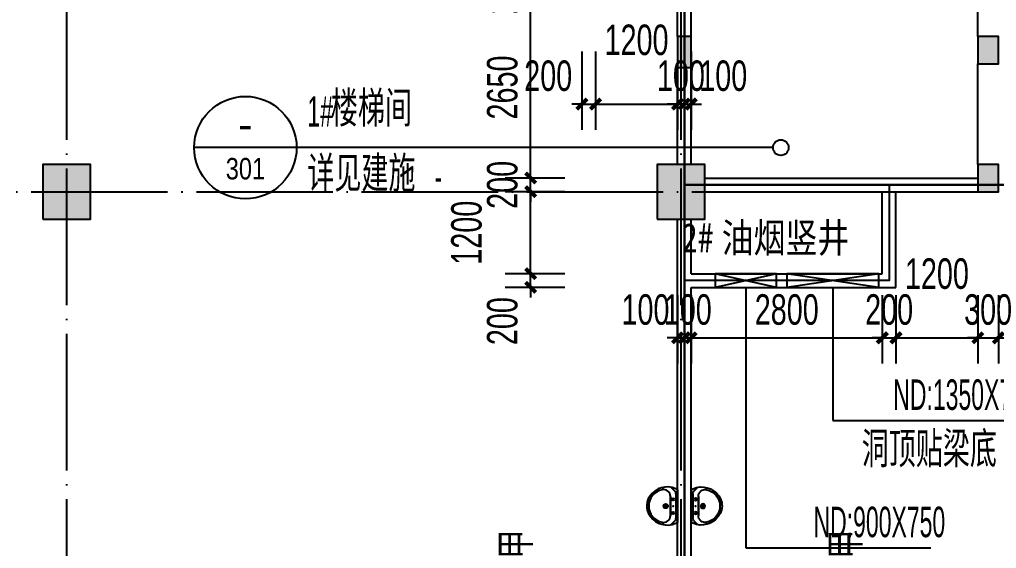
# Model space of a CAD drawing. Extents: x -409435 to 356702, y -107829 to 330904.
# Drawn here: x 13711 to 28022, y 2479 to 10220 of the extents above; entities that cross this region are included whole.
import ezdxf
from ezdxf.enums import TextEntityAlignment as Align
from ezdxf.xclip import XClip

# ---------------------------------------------------------------- set-up
doc = ezdxf.new("R2010")
doc.units = 0
doc.header["$LTSCALE"] = 1000
doc.header["$MEASUREMENT"] = 0
doc.header["$XCLIPFRAME"] = 0
doc.linetypes.add('104-14# 核心筒$0$DOTE', pattern=[2.42, 2, -0.2, 0.02, -0.2])
for name, color, linetype in [('01-标注_尺寸', 124, 'Continuous'), ('01-标注_符号', 200, 'Continuous'), ('02-TEXT_标注', 130, 'Continuous'), ('104-14# 核心筒$0$A_AXIS-轴线', 36, '104-14# 核心筒$0$DOTE'), ('104-14# 核心筒$0$A_STR-砌块墙', 121, 'Continuous'), ('104-14# 核心筒$0$A_STR-砼柱', 51, 'Continuous'), ('PUB_HATCH', 8, 'Continuous'), ('X-104 14#平面$0$02-TEXT_标注', 130, 'Continuous'), ('X-104 14#平面$0$05-填充_天正', 26, 'Continuous'), ('X-104 14#平面$0$A-I_卫-洁具', 241, 'Continuous'), ('X-104 14#平面$0$A-TECH_暖通', 6, 'Continuous'), ('X-104 14#平面$0$A_STR-砌块墙', 121, 'Continuous'), ('X-104 14#平面$0$DOOR_FIRE_TEXT', 7, 'Continuous'), ('建-标注-文本', 254, 'Continuous'), ('建-标注-索引', 75, 'Continuous')]:
    doc.layers.add(name, color=color, linetype=linetype)
doc.layers.add('X-104 14#平面$0$000套内', color=226, linetype='Continuous', lineweight=30, plot=False)
doc.styles.add('_TCH_DIM', font='ros.shx', dxfattribs={"width": 0.8, "height": 2, "bigfont": 'jd.shx'})
doc.styles.add('_TCH_DIM_T3', font='ros.shx', dxfattribs={"width": 0.705882, "bigfont": 'jd.shx'})
doc.styles.add('_TCH_LABEL', font='ros.shx', dxfattribs={"width": 0.8, "bigfont": 'jd.shx'})
doc.styles.add('X-104 14#平面$0$_TCH_WINDOW', font='STXIHEI_0.TTF', dxfattribs={"width": 0.75, "height": 3.5})
doc.styles.add('X-104 14#平面$0$Standard', font='STXIHEI_0.TTF', dxfattribs={"width": 0.8})
doc.dimstyles.new('_TCH_ARCH&&150', dxfattribs={"dimtxt": 446.25, "dimasz": 150, "dimexe": 375, "dimexo": 450, "dimgap": 189.375, "dimtad": 1, "dimdec": 0, "dimzin": 0, "dimdsep": 46, "dimtxsty": '_TCH_DIM_T3', "dimblk": 'ARCHTICK', "dimcen": 0.09, "dimclrt": 7, "dimazin": 2, "dimtfac": 1, "dimtdec": 0, "dimtix": 1, "dimtmove": 2, "dimatfit": 3, "dimfxl": 0, "dimtolj": 1, "dimtzin": 0, "dimarcsym": 0})

# ---------------------------------------------------------------- blocks, each defined once
blk = doc.blocks.new('_FZH')
blk.add_lwpolyline([(-0.5, -0.5), (0.5, -0.5), (0.5, 0.5), (-0.5, 0.5)], close=True)
at = {"layer": 'PUB_HATCH'}
blk.add_solid([(-0.5, -0.5), (0.5, -0.5), (-0.5, 0.5), (0.5, 0.5)], dxfattribs=at)
blk = doc.blocks.new('104-14# 核心筒')
at = {"layer": '104-14# 核心筒$0$A_AXIS-轴线'}
for p, q in [((14400, 54018.4), (14400, -8545.1)), ((23400, 54018.4), (23400, -8545.1)), ((-24839, 7700), (120259.9, 7700))]:
    blk.add_line(p, q, dxfattribs=at)
at = {"layer": '104-14# 核心筒$0$A_STR-砌块墙'}
for p, q in [((27750, 9970), (27750, 14430)), ((23550, 9970), (23550, 13550)), ((23350, 9970), (23350, 13450)), ((23350, 8100), (23350, 9520)), ((23550, 8100), (23550, 9520)), ((27750, 8100), (27750, 9570)), ((23750, 7900), (27750, 7900)), ((23750, 7700), (27750, 7700))]:
    blk.add_line(p, q, dxfattribs=at)
at = {"layer": '104-14# 核心筒$0$A_STR-砼柱'}
for p, xscale, yscale, zscale in [((23450, 9745), 200, 450, 450), ((27900, 9770), 300, 400, 400), ((14400, 7700), 700, 800, 800), ((23400, 7700), 700, 800, 800), ((27900, 7900), 300, 400, 400)]:
    blk.add_blockref('_FZH', p, dxfattribs=dict(at, xscale=xscale, yscale=yscale, zscale=zscale))
blk = doc.blocks.new('*U422')
blk.add_lwpolyline([(200, 0), (200, 900), (0, 900), (0, 0), (200, 0), (0, 900), (0, 0), (200, 900)])
blk = doc.blocks.new('*U432')
blk.add_lwpolyline([(200, 0), (200, 1350), (0, 1350), (0, 0), (200, 0), (0, 1350), (0, 0), (200, 1350)])
blk = doc.blocks.new('X-104 14#平面$0$sdfjladfiididid')
at = {"layer": 'X-104 14#平面$0$A-TECH_暖通', "rotation": 90}
for name, p in [('*U422', (24800, 6300)), ('*U432', (26300, 6300, 2600))]:
    blk.add_blockref(name, p, dxfattribs=at)
blk = doc.blocks.new('X-104 14#平面$0$$lvtry$00000178')
at = {"color": 0}
for p, q in [((-238, 0), (238, 0)), ((-214, -36), (-272, -91)), ((-180, -23), (180, -23)), ((-142, -105), (140, -105)), ((140, -105), (-142, -105)), ((216, -37), (268, -91))]:
    blk.add_line(p, q, dxfattribs=at)
blk.add_lwpolyline([(-104, -430, 0.224698), (110, -425, 0.348046), (269, -79), (239, 0), (-241, 0), (-271, -79, 0.356844)], format="xyb", close=True, dxfattribs=at)
for centre, radius in [((-100, -65), 16.3), ((1, -172), 31.6), ((100, -65), 16.3)]:
    blk.add_circle(centre, radius, dxfattribs=at)
at = {"color": 0, "lineweight": 13}
blk.add_circle((1, -172), 23, dxfattribs=at)
at = {"color": 0}
for centre, radius, start, end in [((-142, -205), 100, 90, 190.5602), ((-180, -73), 50, 90, 133.181), ((140, -205), 100, 349.4398, 90), ((180, -73), 50, 44.5607, 90), ((-1, -179), 243, 190.5602, 349.4398)]:
    blk.add_arc(centre, radius, start, end, dxfattribs=at)
for p in [(0, -65), (1, -172)]:
    blk.add_point(p, dxfattribs=at)
blk = doc.blocks.new('X-104 14#平面')
at = {"layer": 'X-104 14#平面$0$000套内'}
blk.add_lwpolyline([(23450, -2050), (-1173.2, -2050), (4884.7, 26450), (23400, 26450), (23400, 14750), (22050, 14750), (22050, 10650), (23450, 10650)], close=True, dxfattribs=at)
blk.add_lwpolyline([(23400, 26450), (50400, 26450), (50400, -2050), (23450, -2050), (23450, 7800), (32350, 7800), (32350, 7600), (41500, 7600), (41500, 16600), (38350, 16600), (38350, 19250), (30600, 19250), (30600, 26300)], dxfattribs=at)
at = {"layer": 'X-104 14#平面$0$05-填充_天正'}
blk.add_lwpolyline([(41400, -2050), (41400, 7600), (32350, 7600), (32350, 7800), (26450, 7800), (26450, 6400), (23450, 6400), (23450, -2050), (30600, -2050), (30600, -250), (32400, -250), (32400, -2050)], close=True, dxfattribs=at)
at = {"layer": 'X-104 14#平面$0$A_STR-砌块墙'}
for p, q in [((26350, 6500), (26350, 7700)), ((26350, 7700), (26550, 7700)), ((26550, 6300), (26550, 7700)), ((23350, 6400), (23350, 7300)), ((23350, 7300), (23550, 7300)), ((23550, 6500), (23550, 7300)), ((23550, 6500), (26350, 6500)), ((23350, 350), (23350, 6400)), ((23550, 350), (23550, 6300)), ((23550, 6300), (26550, 6300))]:
    blk.add_line(p, q, dxfattribs=at)
ref = blk.add_blockref('104-14# 核心筒', (0, 0))
XClip(ref).set_block_clipping_path([(-38664.3623821461, -25500), (139216.5485069363, 330900)])
blk.add_blockref('X-104 14#平面$0$sdfjladfiididid', (0, 0))
at = {"layer": 'X-104 14#平面$0$A-I_卫-洁具', "rotation": 269.9999999999993}
blk.add_blockref('X-104 14#平面$0$$lvtry$00000178', (23350, 3099.1), dxfattribs=at)
at = {"layer": 'X-104 14#平面$0$A-I_卫-洁具', "yscale": -1, "rotation": 270.0000000000007}
blk.add_blockref('X-104 14#平面$0$$lvtry$00000178', (23550, 3099.1), dxfattribs=at)
at = {"layer": 'X-104 14#平面$0$02-TEXT_标注', "style": 'X-104 14#平面$0$Standard', "width": 0.8}
for s, p in [('油烟竖井', (23996.5, 6812.3)), ('2#', (23412.4, 6812.3))]:
    blk.add_text(s, height=428.14, dxfattribs=at).set_placement(p)
at = {"layer": 'X-104 14#平面$0$DOOR_FIRE_TEXT', "style": 'X-104 14#平面$0$_TCH_WINDOW', "width": 0.75}
for p in [(21184.4, 2323.1), (26017.2, 2323.1)]:
    blk.add_text('甲', height=428.1, rotation=90, dxfattribs=at).set_placement(p)
blk = doc.blocks.new('sjdfadsfiididdi')
at = {"layer": '建-标注-索引'}
for p, q in [((24350, 6300), (24350, 2487)), ((25625, 6300), (25625, 4350)), ((25625, 4350), (28398, 4350)), ((24350, 2487), (27062, 2487))]:
    blk.add_line(p, q, dxfattribs=at)
at = {"layer": '建-标注-文本', "style": '_TCH_DIM'}
for s, height, width, p in [('ND:1350X750', 446.25, 0.564706, (26510, 4507)), ('洞顶贴梁底', 520.9, 0.8, (26049, 3667)), ('ND:900X750', 446.2, 0.564706, (25342, 2644))]:
    blk.add_text(s, height=height, dxfattribs=dict(at, width=width)).set_placement(p)
blk = doc.blocks.new('_ArchTick')
at = {"color": 0, "linetype": 'ByBlock', "const_width": 0.4}
blk.add_lwpolyline([(-0.5, -0.5), (0.5, 0.5)], dxfattribs=at)
blk = doc.blocks.new('*D995')
at = {"layer": '01-标注_尺寸', "color": 0, "lineweight": -2, "transparency": 16777216}
for p, q in [((21198, 10750), (21198, 10900)), ((21700, 10750), (20823, 10750)), ((21198, 10550), (21198, 10750)), ((21700, 10550), (20823, 10550)), ((21198, 10550), (21198, 10400))]:
    blk.add_line(p, q, dxfattribs=at)
at = {"layer": 'Defpoints', "color": 0, "transparency": 16777216}
for p in [(21198, 10750), (22150, 10750), (22150, 10550)]:
    blk.add_point(p, dxfattribs=at)
at = {"layer": '01-标注_尺寸', "color": 0, "lineweight": -2, "transparency": 16777216, "xscale": 150, "yscale": 150, "zscale": 150}
for p, rotation in [((21198, 10750), 270), ((21198, 10550), 90)]:
    blk.add_blockref('_ArchTick', p, dxfattribs=dict(at, rotation=rotation))
at = {"layer": '01-标注_尺寸', "color": 7, "transparency": 16777216, "insert": (20785, 10650), "char_height": 446.2, "attachment_point": 5, "rotation": 90, "style": '_TCH_DIM_T3'}
blk.add_mtext('\\A1;200', dxfattribs=at)
blk = doc.blocks.new('*D996')
at = {"layer": '01-标注_尺寸', "color": 0, "lineweight": -2, "transparency": 16777216}
for p, q in [((21700, 10550), (20823, 10550)), ((21198, 7900), (21198, 10550)), ((21700, 7900), (20823, 7900))]:
    blk.add_line(p, q, dxfattribs=at)
at = {"layer": 'Defpoints', "color": 0, "transparency": 16777216}
for p in [(21198, 10550), (22150, 10550), (22150, 7900)]:
    blk.add_point(p, dxfattribs=at)
at = {"layer": '01-标注_尺寸', "color": 0, "lineweight": -2, "transparency": 16777216, "xscale": 150, "yscale": 150, "zscale": 150}
for p, rotation in [((21198, 10550), 90), ((21198, 7900), 270)]:
    blk.add_blockref('_ArchTick', p, dxfattribs=dict(at, rotation=rotation))
at = {"layer": '01-标注_尺寸', "color": 7, "transparency": 16777216, "insert": (20785, 9225), "char_height": 446.2, "attachment_point": 5, "rotation": 90, "style": '_TCH_DIM_T3'}
blk.add_mtext('\\A1;2650', dxfattribs=at)
blk = doc.blocks.new('*D997')
at = {"layer": '01-标注_尺寸', "color": 0, "lineweight": -2, "transparency": 16777216}
for p, q in [((21198, 7900), (21198, 8050)), ((21700, 7900), (20823, 7900)), ((21198, 7700), (21198, 7900)), ((21700, 7700), (20823, 7700)), ((21198, 7700), (21198, 7550))]:
    blk.add_line(p, q, dxfattribs=at)
at = {"layer": 'Defpoints', "color": 0, "transparency": 16777216}
for p in [(21198, 7900), (22150, 7900), (22150, 7700)]:
    blk.add_point(p, dxfattribs=at)
at = {"layer": '01-标注_尺寸', "color": 0, "lineweight": -2, "transparency": 16777216, "xscale": 150, "yscale": 150, "zscale": 150}
for p, rotation in [((21198, 7900), 270), ((21198, 7700), 90)]:
    blk.add_blockref('_ArchTick', p, dxfattribs=dict(at, rotation=rotation))
at = {"layer": '01-标注_尺寸', "color": 7, "transparency": 16777216, "insert": (20785, 7800), "char_height": 446.2, "attachment_point": 5, "rotation": 90, "style": '_TCH_DIM_T3'}
blk.add_mtext('\\A1;200', dxfattribs=at)
blk = doc.blocks.new('*D998')
at = {"layer": '01-标注_尺寸', "color": 0, "lineweight": -2, "transparency": 16777216}
for p, q in [((21700, 7700), (20823, 7700)), ((21198, 6500), (21198, 7700)), ((21700, 6500), (20823, 6500))]:
    blk.add_line(p, q, dxfattribs=at)
at = {"layer": 'Defpoints', "color": 0, "transparency": 16777216}
for p in [(21198, 7700), (22150, 7700), (22150, 6500)]:
    blk.add_point(p, dxfattribs=at)
at = {"layer": '01-标注_尺寸', "color": 0, "lineweight": -2, "transparency": 16777216, "xscale": 150, "yscale": 150, "zscale": 150}
for p, rotation in [((21198, 7700), 90), ((21198, 6500), 270)]:
    blk.add_blockref('_ArchTick', p, dxfattribs=dict(at, rotation=rotation))
at = {"layer": '01-标注_尺寸', "color": 7, "transparency": 16777216, "insert": (20260, 7100), "char_height": 446.2, "attachment_point": 5, "rotation": 90, "style": '_TCH_DIM_T3'}
blk.add_mtext('\\A1;1200', dxfattribs=at)
blk = doc.blocks.new('*D999')
at = {"layer": '01-标注_尺寸', "color": 0, "lineweight": -2, "transparency": 16777216}
for p, q in [((21198, 6500), (21198, 6650)), ((21700, 6500), (20823, 6500)), ((21198, 6300), (21198, 6500)), ((21700, 6300), (20823, 6300)), ((21198, 6300), (21198, 6150))]:
    blk.add_line(p, q, dxfattribs=at)
at = {"layer": 'Defpoints', "color": 0, "transparency": 16777216}
for p in [(21198, 6500), (22150, 6500), (22150, 6300)]:
    blk.add_point(p, dxfattribs=at)
at = {"layer": '01-标注_尺寸', "color": 0, "lineweight": -2, "transparency": 16777216, "xscale": 150, "yscale": 150, "zscale": 150}
for p, rotation in [((21198, 6500), 270), ((21198, 6300), 90)]:
    blk.add_blockref('_ArchTick', p, dxfattribs=dict(at, rotation=rotation))
at = {"layer": '01-标注_尺寸', "color": 7, "transparency": 16777216, "insert": (20785, 5806), "char_height": 446.2, "attachment_point": 5, "rotation": 90, "style": '_TCH_DIM_T3'}
blk.add_mtext('\\A1;200', dxfattribs=at)
blk = doc.blocks.new('*D1000')
at = {"layer": '01-标注_尺寸', "color": 0, "lineweight": -2, "transparency": 16777216}
for p, q in [((23450, 9752), (23450, 8608)), ((23550, 9752), (23550, 8608)), ((23450, 8983), (23300, 8983)), ((23450, 8983), (23550, 8983)), ((23550, 8983), (23700, 8983))]:
    blk.add_line(p, q, dxfattribs=at)
at = {"layer": 'Defpoints', "color": 0, "transparency": 16777216}
for p in [(23450, 10202), (23550, 10202), (23550, 8983)]:
    blk.add_point(p, dxfattribs=at)
at = {"layer": '01-标注_尺寸', "color": 0, "lineweight": -2, "transparency": 16777216, "xscale": 150, "yscale": 150, "zscale": 150}
blk.add_blockref('_ArchTick', (23450, 8983), dxfattribs=at)
at = {"layer": '01-标注_尺寸', "color": 0, "lineweight": -2, "transparency": 16777216, "xscale": 150, "yscale": 150, "zscale": 150, "rotation": 180}
blk.add_blockref('_ArchTick', (23550, 8983), dxfattribs=at)
at = {"layer": '01-标注_尺寸', "color": 7, "transparency": 16777216, "insert": (24020, 9395), "char_height": 446.2, "attachment_point": 5, "style": '_TCH_DIM_T3'}
blk.add_mtext('\\A1;100', dxfattribs=at)
blk = doc.blocks.new('*D1001')
at = {"layer": '01-标注_尺寸', "color": 0, "lineweight": -2, "transparency": 16777216}
for p, q in [((23350, 9752), (23350, 8608)), ((23450, 9752), (23450, 8608)), ((23350, 8983), (23200, 8983)), ((23350, 8983), (23450, 8983)), ((23450, 8983), (23600, 8983))]:
    blk.add_line(p, q, dxfattribs=at)
at = {"layer": 'Defpoints', "color": 0, "transparency": 16777216}
for p in [(23350, 10202), (23450, 10202), (23450, 8983)]:
    blk.add_point(p, dxfattribs=at)
at = {"layer": '01-标注_尺寸', "color": 0, "lineweight": -2, "transparency": 16777216, "xscale": 150, "yscale": 150, "zscale": 150}
blk.add_blockref('_ArchTick', (23350, 8983), dxfattribs=at)
at = {"layer": '01-标注_尺寸', "color": 0, "lineweight": -2, "transparency": 16777216, "xscale": 150, "yscale": 150, "zscale": 150, "rotation": 180}
blk.add_blockref('_ArchTick', (23450, 8983), dxfattribs=at)
at = {"layer": '01-标注_尺寸', "color": 7, "transparency": 16777216, "insert": (23400, 9395), "char_height": 446.2, "attachment_point": 5, "style": '_TCH_DIM_T3'}
blk.add_mtext('\\A1;100', dxfattribs=at)
blk = doc.blocks.new('*D1002')
at = {"layer": '01-标注_尺寸', "color": 0, "lineweight": -2, "transparency": 16777216}
for p, q in [((22150, 9752), (22150, 8608)), ((23350, 9752), (23350, 8608)), ((22150, 8983), (23350, 8983))]:
    blk.add_line(p, q, dxfattribs=at)
at = {"layer": 'Defpoints', "color": 0, "transparency": 16777216}
for p in [(22150, 10202), (23350, 10202), (23350, 8983)]:
    blk.add_point(p, dxfattribs=at)
at = {"layer": '01-标注_尺寸', "color": 0, "lineweight": -2, "transparency": 16777216, "xscale": 150, "yscale": 150, "zscale": 150, "rotation": 180}
blk.add_blockref('_ArchTick', (22150, 8983), dxfattribs=at)
at = {"layer": '01-标注_尺寸', "color": 0, "lineweight": -2, "transparency": 16777216, "xscale": 150, "yscale": 150, "zscale": 150}
blk.add_blockref('_ArchTick', (23350, 8983), dxfattribs=at)
at = {"layer": '01-标注_尺寸', "color": 7, "transparency": 16777216, "insert": (22750, 9920), "char_height": 446.2, "attachment_point": 5, "style": '_TCH_DIM_T3'}
blk.add_mtext('\\A1;1200', dxfattribs=at)
blk = doc.blocks.new('*D1003')
at = {"layer": '01-标注_尺寸', "color": 0, "lineweight": -2, "transparency": 16777216}
for p, q in [((21950, 9752), (21950, 8608)), ((22150, 9752), (22150, 8608)), ((21950, 8983), (21800, 8983)), ((21950, 8983), (22150, 8983)), ((22150, 8983), (22300, 8983))]:
    blk.add_line(p, q, dxfattribs=at)
at = {"layer": 'Defpoints', "color": 0, "transparency": 16777216}
for p in [(21950, 10202), (22150, 10202), (22150, 8983)]:
    blk.add_point(p, dxfattribs=at)
at = {"layer": '01-标注_尺寸', "color": 0, "lineweight": -2, "transparency": 16777216, "xscale": 150, "yscale": 150, "zscale": 150}
blk.add_blockref('_ArchTick', (21950, 8983), dxfattribs=at)
at = {"layer": '01-标注_尺寸', "color": 0, "lineweight": -2, "transparency": 16777216, "xscale": 150, "yscale": 150, "zscale": 150, "rotation": 180}
blk.add_blockref('_ArchTick', (22150, 8983), dxfattribs=at)
at = {"layer": '01-标注_尺寸', "color": 7, "transparency": 16777216, "insert": (21456, 9395), "char_height": 446.2, "attachment_point": 5, "style": '_TCH_DIM_T3'}
blk.add_mtext('\\A1;200', dxfattribs=at)
blk = doc.blocks.new('*D1016')
at = {"layer": '01-标注_尺寸', "color": 0, "lineweight": -2, "transparency": 16777216}
for p, q in [((23350, 6188), (23350, 5186)), ((23450, 6188), (23450, 5186)), ((23350, 5561), (23200, 5561)), ((23350, 5561), (23450, 5561)), ((23450, 5561), (23600, 5561))]:
    blk.add_line(p, q, dxfattribs=at)
at = {"layer": 'Defpoints', "color": 0, "transparency": 16777216}
for p in [(23350, 6638), (23450, 6638), (23450, 5561)]:
    blk.add_point(p, dxfattribs=at)
at = {"layer": '01-标注_尺寸', "color": 0, "lineweight": -2, "transparency": 16777216, "xscale": 150, "yscale": 150, "zscale": 150}
blk.add_blockref('_ArchTick', (23350, 5561), dxfattribs=at)
at = {"layer": '01-标注_尺寸', "color": 0, "lineweight": -2, "transparency": 16777216, "xscale": 150, "yscale": 150, "zscale": 150, "rotation": 180}
blk.add_blockref('_ArchTick', (23450, 5561), dxfattribs=at)
at = {"layer": '01-标注_尺寸', "color": 7, "transparency": 16777216, "insert": (22880, 5973), "char_height": 446.2, "attachment_point": 5, "style": '_TCH_DIM_T3'}
blk.add_mtext('\\A1;100', dxfattribs=at)
blk = doc.blocks.new('*D1017')
at = {"layer": '01-标注_尺寸', "color": 0, "lineweight": -2, "transparency": 16777216}
for p, q in [((23450, 6188), (23450, 5186)), ((23550, 6188), (23550, 5186)), ((23450, 5561), (23300, 5561)), ((23450, 5561), (23550, 5561)), ((23550, 5561), (23700, 5561))]:
    blk.add_line(p, q, dxfattribs=at)
at = {"layer": 'Defpoints', "color": 0, "transparency": 16777216}
for p in [(23450, 6638), (23550, 6638), (23550, 5561)]:
    blk.add_point(p, dxfattribs=at)
at = {"layer": '01-标注_尺寸', "color": 0, "lineweight": -2, "transparency": 16777216, "xscale": 150, "yscale": 150, "zscale": 150}
blk.add_blockref('_ArchTick', (23450, 5561), dxfattribs=at)
at = {"layer": '01-标注_尺寸', "color": 0, "lineweight": -2, "transparency": 16777216, "xscale": 150, "yscale": 150, "zscale": 150, "rotation": 180}
blk.add_blockref('_ArchTick', (23550, 5561), dxfattribs=at)
at = {"layer": '01-标注_尺寸', "color": 7, "transparency": 16777216, "insert": (23500, 5973), "char_height": 446.2, "attachment_point": 5, "style": '_TCH_DIM_T3'}
blk.add_mtext('\\A1;100', dxfattribs=at)
blk = doc.blocks.new('*D1018')
at = {"layer": '01-标注_尺寸', "color": 0, "lineweight": -2, "transparency": 16777216}
for p, q in [((23550, 6188), (23550, 5186)), ((26350, 6188), (26350, 5186)), ((23550, 5561), (26350, 5561))]:
    blk.add_line(p, q, dxfattribs=at)
at = {"layer": 'Defpoints', "color": 0, "transparency": 16777216}
for p in [(23550, 6638), (26350, 6638), (26350, 5561)]:
    blk.add_point(p, dxfattribs=at)
at = {"layer": '01-标注_尺寸', "color": 0, "lineweight": -2, "transparency": 16777216, "xscale": 150, "yscale": 150, "zscale": 150, "rotation": 180}
blk.add_blockref('_ArchTick', (23550, 5561), dxfattribs=at)
at = {"layer": '01-标注_尺寸', "color": 0, "lineweight": -2, "transparency": 16777216, "xscale": 150, "yscale": 150, "zscale": 150}
blk.add_blockref('_ArchTick', (26350, 5561), dxfattribs=at)
at = {"layer": '01-标注_尺寸', "color": 7, "transparency": 16777216, "insert": (24950, 5973), "char_height": 446.2, "attachment_point": 5, "style": '_TCH_DIM_T3'}
blk.add_mtext('\\A1;2800', dxfattribs=at)
blk = doc.blocks.new('*D1019')
at = {"layer": '01-标注_尺寸', "color": 0, "lineweight": -2, "transparency": 16777216}
for p, q in [((26350, 6188), (26350, 5186)), ((26550, 6188), (26550, 5186)), ((26350, 5561), (26200, 5561)), ((26350, 5561), (26550, 5561)), ((26550, 5561), (26700, 5561))]:
    blk.add_line(p, q, dxfattribs=at)
at = {"layer": 'Defpoints', "color": 0, "transparency": 16777216}
for p in [(26350, 6638), (26550, 6638), (26550, 5561)]:
    blk.add_point(p, dxfattribs=at)
at = {"layer": '01-标注_尺寸', "color": 0, "lineweight": -2, "transparency": 16777216, "xscale": 150, "yscale": 150, "zscale": 150}
blk.add_blockref('_ArchTick', (26350, 5561), dxfattribs=at)
at = {"layer": '01-标注_尺寸', "color": 0, "lineweight": -2, "transparency": 16777216, "xscale": 150, "yscale": 150, "zscale": 150, "rotation": 180}
blk.add_blockref('_ArchTick', (26550, 5561), dxfattribs=at)
at = {"layer": '01-标注_尺寸', "color": 7, "transparency": 16777216, "insert": (26450, 5973), "char_height": 446.2, "attachment_point": 5, "style": '_TCH_DIM_T3'}
blk.add_mtext('\\A1;200', dxfattribs=at)
blk = doc.blocks.new('*D1020')
at = {"layer": '01-标注_尺寸', "color": 0, "lineweight": -2, "transparency": 16777216}
for p, q in [((26550, 6188), (26550, 5186)), ((27750, 6188), (27750, 5186)), ((26550, 5561), (27750, 5561))]:
    blk.add_line(p, q, dxfattribs=at)
at = {"layer": 'Defpoints', "color": 0, "transparency": 16777216}
for p in [(26550, 6638), (27750, 6638), (27750, 5561)]:
    blk.add_point(p, dxfattribs=at)
at = {"layer": '01-标注_尺寸', "color": 0, "lineweight": -2, "transparency": 16777216, "xscale": 150, "yscale": 150, "zscale": 150, "rotation": 180}
blk.add_blockref('_ArchTick', (26550, 5561), dxfattribs=at)
at = {"layer": '01-标注_尺寸', "color": 0, "lineweight": -2, "transparency": 16777216, "xscale": 150, "yscale": 150, "zscale": 150}
blk.add_blockref('_ArchTick', (27750, 5561), dxfattribs=at)
at = {"layer": '01-标注_尺寸', "color": 7, "transparency": 16777216, "insert": (27150, 6498), "char_height": 446.2, "attachment_point": 5, "style": '_TCH_DIM_T3'}
blk.add_mtext('\\A1;1200', dxfattribs=at)
blk = doc.blocks.new('*D1021')
at = {"layer": '01-标注_尺寸', "color": 0, "lineweight": -2, "transparency": 16777216}
for p, q in [((27750, 6188), (27750, 5186)), ((28050, 6188), (28050, 5186)), ((27750, 5561), (27600, 5561)), ((27750, 5561), (28050, 5561)), ((28050, 5561), (28200, 5561))]:
    blk.add_line(p, q, dxfattribs=at)
at = {"layer": 'Defpoints', "color": 0, "transparency": 16777216}
for p in [(27750, 6638), (28050, 6638), (28050, 5561)]:
    blk.add_point(p, dxfattribs=at)
at = {"layer": '01-标注_尺寸', "color": 0, "lineweight": -2, "transparency": 16777216, "xscale": 150, "yscale": 150, "zscale": 150}
blk.add_blockref('_ArchTick', (27750, 5561), dxfattribs=at)
at = {"layer": '01-标注_尺寸', "color": 0, "lineweight": -2, "transparency": 16777216, "xscale": 150, "yscale": 150, "zscale": 150, "rotation": 180}
blk.add_blockref('_ArchTick', (28050, 5561), dxfattribs=at)
at = {"layer": '01-标注_尺寸', "color": 7, "transparency": 16777216, "insert": (27900, 5973), "char_height": 446.2, "attachment_point": 5, "style": '_TCH_DIM_T3'}
blk.add_mtext('\\A1;300', dxfattribs=at)
blk = doc.blocks.new('*D1022')
at = {"layer": '01-标注_尺寸', "color": 0, "lineweight": -2, "transparency": 16777216}
for p, q in [((28050, 6188), (28050, 5186)), ((32250, 6188), (32250, 5186)), ((28050, 5561), (32250, 5561))]:
    blk.add_line(p, q, dxfattribs=at)
at = {"layer": 'Defpoints', "color": 0, "transparency": 16777216}
for p in [(28050, 6638), (32250, 6638), (32250, 5561)]:
    blk.add_point(p, dxfattribs=at)
at = {"layer": '01-标注_尺寸', "color": 0, "lineweight": -2, "transparency": 16777216, "xscale": 150, "yscale": 150, "zscale": 150, "rotation": 180}
blk.add_blockref('_ArchTick', (28050, 5561), dxfattribs=at)
at = {"layer": '01-标注_尺寸', "color": 0, "lineweight": -2, "transparency": 16777216, "xscale": 150, "yscale": 150, "zscale": 150}
blk.add_blockref('_ArchTick', (32250, 5561), dxfattribs=at)
at = {"layer": '01-标注_尺寸', "color": 7, "transparency": 16777216, "insert": (30150, 5973), "char_height": 446.2, "attachment_point": 5, "style": '_TCH_DIM_T3'}
blk.add_mtext('\\A1;4200', dxfattribs=at)

msp = doc.modelspace()

# ---------------------------------------------------------------- linework, layer by layer
at = {"layer": '01-标注_符号'}
for p, q in [((17770.1, 8345.4), (16270.1, 8345.4)), ((19852.4, 8345.4), (17770.1, 8345.4)), ((24749.4, 8345.4), (19852.4, 8345.4))]:
    msp.add_line(p, q, dxfattribs=at)
for centre, radius in [((17020.1, 8345.4), 750), ((24863.6, 8345.4), 114.3)]:
    msp.add_circle(centre, radius, dxfattribs=at)

# ---------------------------------------------------------------- block references
for name in ['X-104 14#平面', 'sjdfadsfiididdi']:
    msp.add_blockref(name, (0, 0))

# ---------------------------------------------------------------- texts
at = {"layer": '02-TEXT_标注', "style": '_TCH_DIM'}
for s, height, width, p in [('楼梯间', 520.93, 0.8, (18272, 8651.6)), ('1#', 446.25, 0.564706, (17927.6, 8651.6)), ('详见建施', 520.93, 0.8, (17927.6, 7699.5)), ('-', 446.2, 0.564706, (19790, 7699.5))]:
    msp.add_text(s, height=height, dxfattribs=dict(at, width=width)).set_placement(p)
at = {"layer": '02-TEXT_标注', "style": '_TCH_LABEL'}
for s, height, width, p, p2 in [('-', 397.6, 1.111111, (16914.1, 8483.4), (17126.2, 8483.4)), ('301', 314.61, 1.428571, (16732.5, 7879.6), (17307.8, 7879.6))]:
    msp.add_text(s, height=height, dxfattribs=dict(at, width=width)).set_placement(p, p2, align=Align.FIT)

# ---------------------------------------------------------------- dimensions: what is measured, and where the dimension line sits
at = {"layer": '01-标注_尺寸'}
for p1, p2, distance, picture, middle in [((22150, 10550), (22150, 10750), 952.1, '*D995', (20785.4, 10650)), ((22150, 7900), (22150, 10550), 952.1, '*D996', (20785.4, 9225)), ((23350, 10201.8), (23450, 10201.8), -1219.3, '*D1001', (23400, 9395)), ((22150, 7700), (22150, 7900), 952.1, '*D997', (20785.4, 7800)), ((23450, 6638.5), (23550, 6638.5), -1077.9, '*D1017', (23500, 5973.1)), ((23550, 6638.5), (26350, 6638.5), -1077.9, '*D1018', (24950, 5973.1)), ((26350, 6638.5), (26550, 6638.5), -1077.9, '*D1019', (26450, 5973.1)), ((27750, 6638.5), (28050, 6638.5), -1077.9, '*D1021', (27900, 5973.1)), ((28050, 6638.5), (32250, 6638.5), -1077.9, '*D1022', (30150, 5973.1))]:
    dim = msp.add_aligned_dim(p1=p1, p2=p2, distance=distance, dimstyle='_TCH_ARCH&&150', dxfattribs=at)
    dim.commit()
    dim.dimension.update_dxf_attribs({"geometry": picture, "text_midpoint": middle})
for base, p1, p2, angle, picture, middle in [((22150, 8982.5), (21950, 10201.8), (22150, 10201.8), 0, '*D1003', (21456.1, 9395)), ((23350, 8982.5), (22150, 10201.8), (23350, 10201.8), 360, '*D1002', (22750, 9920)), ((23550, 8982.5), (23450, 10201.8), (23550, 10201.8), 0, '*D1000', (24019.8, 9395)), ((21197.9, 7700), (22150, 6500), (22150, 7700), 90, '*D998', (20260.4, 7100)), ((27750, 5560.6), (26550, 6638.5), (27750, 6638.5), 0, '*D1020', (27150, 6498.1)), ((21197.9, 6500), (22150, 6300), (22150, 6500), 90, '*D999', (20785.4, 5806.1)), ((23450, 5560.6), (23350, 6638.5), (23450, 6638.5), 0, '*D1016', (22880.2, 5973.1))]:
    dim = msp.add_linear_dim(base=base, p1=p1, p2=p2, angle=angle, dimstyle='_TCH_ARCH&&150', dxfattribs=at)
    dim.commit()
    dim.dimension.update_dxf_attribs({"geometry": picture, "text_midpoint": middle, "dimtype": 161})

doc.saveas('drawing.dxf')
